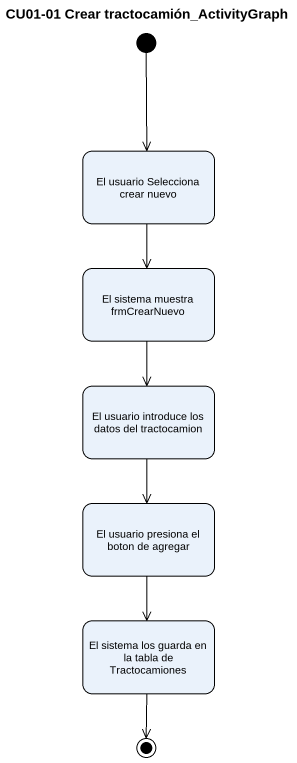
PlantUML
@startuml
title CU01-01 Crear tractocamión_ActivityGraph
hide empty description
state "El usuario Selecciona crear nuevo" as El_usuario_Selecciona_crear
state "El sistema muestra frmCrearNuevo" as El_sistema_muestra
state "El usuario introduce los datos del tractocamion" as El_usuario_introduce_los
state "El usuario presiona el boton de agregar" as El_usuario_presiona_el
state "El sistema los guarda en la tabla de Tractocamiones" as El_sistema_los_guarda_en_la
[*] --> El_usuario_Selecciona_crear
El_usuario_Selecciona_crear --> El_sistema_muestra
El_sistema_muestra --> El_usuario_introduce_los
El_usuario_introduce_los --> El_usuario_presiona_el
El_usuario_presiona_el --> El_sistema_los_guarda_en_la
El_sistema_los_guarda_en_la --> [*]
@enduml
